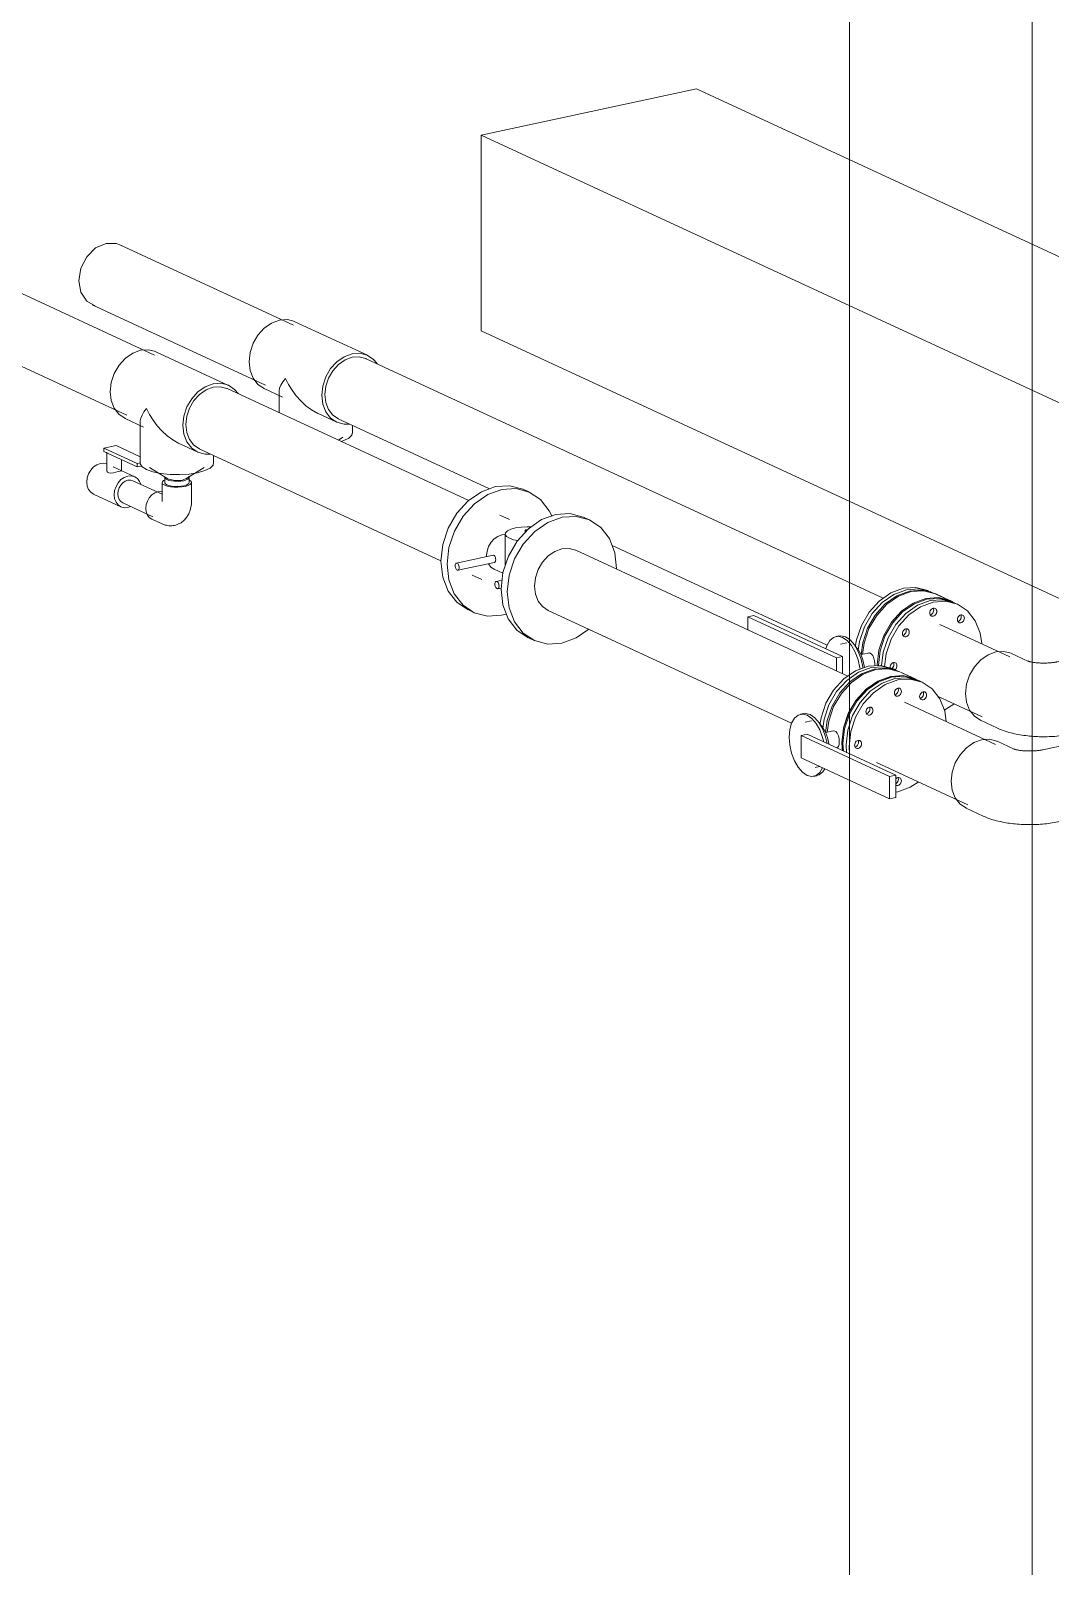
# Model space of a CAD drawing. Header units: metres. Extents: x 63 to 378, y -27 to 78.
# Drawn here: x 366.659 to 368.419, y -0.101 to 2.547 of the extents above; entities that cross this region are included whole.
import ezdxf

# ---------------------------------------------------------------- set-up
doc = ezdxf.new("R2010")
doc.units = ezdxf.units.M
doc.layers.add('G-ANNO-SYMB', color=7, linetype='Continuous', lineweight=9, true_color=0x0091c9)
doc.layers.add('M-HVAC-DUCT', color=7, linetype='Continuous', lineweight=18)
doc.layers.add('P-PIPE', color=7, linetype='Continuous', lineweight=18)

# ---------------------------------------------------------------- blocks, each defined once
blk = doc.blocks.new('Butterfly Valve - 2-12 Inch1 con brida - 4_-2697168-3D BUITRON TUBERIA')
at = {"layer": 'P-PIPE', "color": 11, "true_color": 0xff8080}
for p, q in [((24.8231, 1.4448), (24.8179, 1.4473)), ((24.8285, 1.4423), (24.8231, 1.4448)), ((24.8566, 1.4292), (24.8311, 1.441)), ((24.8565, 1.4296), (24.8312, 1.4413)), ((24.8639, 1.426), (24.8585, 1.4285)), ((24.8691, 1.4235), (24.8639, 1.426)), ((24.6638, 1.3697), (24.6585, 1.3685)), ((24.6774, 1.3575), (24.6669, 1.3552)), ((24.7412, 1.3698), (24.7328, 1.3449)), ((24.6701, 1.3343), (24.6596, 1.332)), ((24.8125, 1.2613), (24.6596, 1.332)), ((24.6596, 1.332), (24.6596, 1.2934)), ((24.6701, 1.3343), (24.823, 1.2635)), ((24.7149, 1.34), (24.702, 1.3372)), ((24.7328, 1.3447), (24.73, 1.3193)), ((24.6596, 1.2934), (24.8125, 1.2227)), ((24.6838, 1.277), (24.6915, 1.2787)), ((24.6816, 1.2614), (24.6869, 1.2626)), ((24.8125, 1.2613), (24.823, 1.2635)), ((24.8125, 1.2227), (24.8125, 1.2613)), ((24.823, 1.2635), (24.823, 1.2249)), ((24.823, 1.2249), (24.8125, 1.2227)), ((24.8229, 1.2343), (24.8265, 1.2349))]:
    blk.add_line(p, q, dxfattribs=at)
for points in [[(24.6922, 1.3509, 0), (24.6941, 1.3625, 0), (24.7025, 1.3876, 0), (24.7159, 1.4104, 0), (24.7332, 1.4295, 0), (24.7535, 1.4435, 0), (24.7752, 1.4515, 0)], [(24.6971, 1.3448, 0), (24.6994, 1.3601, 0), (24.7078, 1.3851, 0), (24.7211, 1.408, 0), (24.7385, 1.427, 0), (24.7588, 1.441, 0), (24.7805, 1.449, 0)], [(24.7805, 1.449, 0), (24.7588, 1.441, 0), (24.7385, 1.427, 0), (24.7211, 1.408, 0), (24.7078, 1.3851, 0), (24.6994, 1.3601, 0), (24.6971, 1.3448, 0)], [(24.7859, 1.4465, 0), (24.7642, 1.4385, 0), (24.7439, 1.4245, 0), (24.7265, 1.4055, 0), (24.7132, 1.3826, 0), (24.7048, 1.3576, 0), (24.7021, 1.337, 0)], [(24.7048, 1.3376, 0), (24.7074, 1.3566, 0), (24.7158, 1.3817, 0), (24.7292, 1.4045, 0), (24.7465, 1.4236, 0), (24.7668, 1.4376, 0), (24.7885, 1.4455, 0)], [(24.8139, 1.4334, 0), (24.7922, 1.4255, 0), (24.772, 1.4115, 0), (24.7546, 1.3924, 0), (24.7413, 1.3696, 0), (24.7329, 1.3445, 0), (24.73, 1.3189, 0), (24.7309, 1.3056, 0)], [(24.7328, 1.3047, 0), (24.7319, 1.3182, 0), (24.7348, 1.3437, 0), (24.7431, 1.3688, 0), (24.7565, 1.3916, 0), (24.7739, 1.4107, 0), (24.7941, 1.4247, 0), (24.8158, 1.4327, 0)], [(24.8212, 1.4302, 0), (24.7995, 1.4222, 0), (24.7792, 1.4082, 0), (24.7619, 1.3891, 0), (24.7485, 1.3663, 0), (24.7401, 1.3412, 0), (24.7373, 1.3157, 0), (24.7381, 1.3022, 0)], [(24.7381, 1.3022, 0), (24.7373, 1.3157, 0), (24.7401, 1.3412, 0), (24.7485, 1.3663, 0), (24.7619, 1.3891, 0), (24.7792, 1.4082, 0), (24.7995, 1.4222, 0), (24.8212, 1.4302, 0)], [(24.8139, 1.4338, 0), (24.7922, 1.4258, 0), (24.7719, 1.4118, 0), (24.7545, 1.3928, 0), (24.7412, 1.3699, 0)], [(24.7752, 1.4515, 0), (24.7969, 1.4529, 0), (24.8171, 1.4476, 0)], [(24.7805, 1.449, 0), (24.8022, 1.4504, 0), (24.8224, 1.4451, 0)], [(24.8224, 1.4451, 0), (24.8022, 1.4504, 0), (24.7805, 1.449, 0)], [(24.8285, 1.4423, 0), (24.8278, 1.4426, 0), (24.8076, 1.4479, 0), (24.7859, 1.4465, 0)], [(24.7885, 1.4455, 0), (24.8102, 1.4469, 0), (24.8304, 1.4417, 0)], [(24.8579, 1.429, 0), (24.8558, 1.4299, 0), (24.8356, 1.4352, 0), (24.8139, 1.4338, 0)], [(24.8566, 1.4292, 0), (24.8559, 1.4296, 0), (24.8356, 1.4348, 0), (24.8139, 1.4334, 0)], [(24.8158, 1.4327, 0), (24.8375, 1.4341, 0), (24.8578, 1.4288, 0)], [(24.8631, 1.4263, 0), (24.8429, 1.4316, 0), (24.8212, 1.4302, 0)], [(24.8212, 1.4302, 0), (24.8429, 1.4316, 0), (24.8631, 1.4263, 0)], [(24.8265, 1.4277, 0), (24.8048, 1.4198, 0), (24.7845, 1.4058, 0), (24.7671, 1.3867, 0), (24.7538, 1.3638, 0), (24.7454, 1.3388, 0), (24.7426, 1.3132, 0), (24.7434, 1.2997, 0)], [(24.8268, 1.3998, 0), (24.8253, 1.3997, 0), (24.8238, 1.4, 0), (24.8226, 1.4009, 0), (24.8216, 1.4021, 0), (24.821, 1.4036, 0), (24.8208, 1.4054, 0), (24.821, 1.4072, 0), (24.8216, 1.409, 0), (24.8226, 1.4107, 0), (24.8238, 1.412, 0), (24.8253, 1.413, 0), (24.8268, 1.4136, 0)], [(24.8216, 1.4022, 0), (24.8231, 1.4028, 0), (24.8245, 1.4038, 0), (24.8258, 1.4052, 0), (24.8268, 1.4068, 0), (24.8274, 1.4086, 0), (24.8276, 1.4104, 0), (24.8274, 1.4122, 0), (24.8268, 1.4136, 0)], [(24.9102, 1.3562, 0), (24.9075, 1.3738, 0), (24.8991, 1.3952, 0), (24.8858, 1.4123, 0), (24.8684, 1.4239, 0), (24.8482, 1.4291, 0), (24.8265, 1.4277, 0)], [(24.8268, 1.4136, 0), (24.8284, 1.4137, 0), (24.8298, 1.4133, 0), (24.8311, 1.4125, 0), (24.832, 1.4113, 0), (24.8326, 1.4097, 0), (24.8328, 1.408, 0), (24.8326, 1.4062, 0), (24.832, 1.4044, 0), (24.8311, 1.4027, 0), (24.8298, 1.4013, 0), (24.8284, 1.4003, 0), (24.8268, 1.3998, 0)], [(24.8703, 1.3935, 0), (24.8688, 1.3934, 0), (24.8673, 1.3938, 0), (24.8661, 1.3946, 0), (24.8651, 1.3958, 0), (24.8645, 1.3974, 0), (24.8643, 1.3991, 0), (24.8645, 1.401, 0), (24.8651, 1.4028, 0), (24.8661, 1.4044, 0), (24.8673, 1.4058, 0), (24.8688, 1.4068, 0), (24.8703, 1.4073, 0)], [(24.865, 1.396, 0), (24.8666, 1.3965, 0), (24.868, 1.3975, 0), (24.8693, 1.3989, 0), (24.8702, 1.4005, 0), (24.8708, 1.4023, 0), (24.871, 1.4042, 0), (24.8708, 1.4059, 0), (24.8703, 1.4073, 0)], [(24.8703, 1.4073, 0), (24.8719, 1.4074, 0), (24.8733, 1.4071, 0), (24.8746, 1.4062, 0), (24.8755, 1.405, 0), (24.8761, 1.4035, 0), (24.8763, 1.4017, 0), (24.8761, 1.3999, 0), (24.8755, 1.3981, 0), (24.8746, 1.3965, 0), (24.8733, 1.3951, 0), (24.8719, 1.3941, 0), (24.8703, 1.3935, 0)], [(24.7777, 1.3671, 0), (24.7761, 1.367, 0), (24.7747, 1.3674, 0), (24.7734, 1.3682, 0), (24.7725, 1.3694, 0), (24.7719, 1.371, 0), (24.7717, 1.3727, 0), (24.7719, 1.3745, 0), (24.7725, 1.3763, 0), (24.7734, 1.378, 0), (24.7747, 1.3794, 0), (24.7761, 1.3804, 0), (24.7777, 1.3809, 0)], [(24.7724, 1.3696, 0), (24.774, 1.3701, 0), (24.7754, 1.3711, 0), (24.7767, 1.3725, 0), (24.7776, 1.3741, 0), (24.7782, 1.3759, 0), (24.7784, 1.3778, 0), (24.7782, 1.3795, 0), (24.7777, 1.3809, 0)], [(24.7777, 1.3809, 0), (24.7793, 1.381, 0), (24.7807, 1.3806, 0), (24.7819, 1.3798, 0), (24.7829, 1.3786, 0), (24.7835, 1.3771, 0), (24.7837, 1.3753, 0), (24.7835, 1.3735, 0), (24.7829, 1.3717, 0), (24.7819, 1.37, 0), (24.7807, 1.3687, 0), (24.7793, 1.3677, 0), (24.7777, 1.3671, 0)], [(24.6987, 1.3212, 0), (24.6968, 1.3286, 0), (24.6919, 1.3416, 0), (24.6855, 1.3529, 0), (24.6781, 1.3615, 0), (24.6701, 1.367, 0), (24.6621, 1.3689, 0), (24.6546, 1.3672, 0), (24.6482, 1.3619, 0), (24.6433, 1.3534, 0), (24.6402, 1.3422, 0), (24.6392, 1.3293, 0)], [(24.6606, 1.3687, 0), (24.6673, 1.37, 0), (24.6753, 1.3681, 0), (24.6833, 1.3626, 0), (24.6908, 1.354, 0), (24.6972, 1.3428, 0), (24.7021, 1.3297, 0), (24.7048, 1.3183, 0)], [(24.6918, 1.3521, 0), (24.6971, 1.346, 0), (24.7018, 1.3378, 0), (24.7053, 1.3283, 0), (24.7076, 1.3181, 0), (24.7078, 1.317, 0)], [(24.6392, 1.3293, 0), (24.6402, 1.3153, 0), (24.6433, 1.3014, 0), (24.6482, 1.2883, 0), (24.6546, 1.2771, 0), (24.6621, 1.2685, 0), (24.6701, 1.263, 0), (24.6781, 1.2611, 0), (24.6855, 1.2628, 0), (24.6919, 1.2681, 0), (24.6967, 1.2762, 0)], [(24.7257, 1.3212, 0), (24.7253, 1.3264, 0), (24.7241, 1.3314, 0), (24.7222, 1.3357, 0), (24.7196, 1.3387, 0), (24.7167, 1.3401, 0), (24.7137, 1.3396, 0)], [(24.7212, 1.3107, 0), (24.7222, 1.311, 0), (24.7241, 1.3131, 0), (24.7253, 1.3166, 0), (24.7257, 1.3209, 0)], [(24.758, 1.3096, 0), (24.7564, 1.3095, 0), (24.755, 1.3099, 0), (24.7537, 1.3107, 0), (24.7528, 1.312, 0), (24.7522, 1.3135, 0), (24.752, 1.3153, 0), (24.7522, 1.3171, 0), (24.7528, 1.3189, 0), (24.7537, 1.3205, 0), (24.755, 1.3219, 0), (24.7564, 1.3229, 0), (24.758, 1.3235, 0)], [(24.7527, 1.3121, 0), (24.7543, 1.3127, 0), (24.7557, 1.3137, 0), (24.757, 1.315, 0), (24.7579, 1.3167, 0), (24.7585, 1.3185, 0), (24.7587, 1.3203, 0), (24.7585, 1.322, 0), (24.758, 1.3235, 0)], [(24.758, 1.3235, 0), (24.7595, 1.3236, 0), (24.761, 1.3232, 0), (24.7622, 1.3224, 0), (24.7632, 1.3211, 0), (24.7638, 1.3196, 0), (24.764, 1.3178, 0), (24.7638, 1.316, 0), (24.7632, 1.3142, 0), (24.7622, 1.3126, 0), (24.761, 1.3112, 0), (24.7595, 1.3102, 0), (24.758, 1.3096, 0)], [(24.7005, 1.2743, 0), (24.6972, 1.2692, 0), (24.6908, 1.2639, 0), (24.6833, 1.2622, 0)], [(24.8231, 1.2487, 0), (24.8245, 1.2497, 0), (24.8258, 1.2511, 0), (24.8268, 1.2527, 0), (24.8274, 1.2545, 0), (24.8276, 1.2563, 0), (24.8274, 1.2581, 0), (24.8268, 1.2595, 0)], [(24.8238, 1.2579, 0), (24.8253, 1.2589, 0), (24.8268, 1.2595, 0)], [(24.8268, 1.2457, 0), (24.8253, 1.2456, 0), (24.8238, 1.2459, 0), (24.8238, 1.246, 0)], [(24.8265, 1.2349, 0), (24.8482, 1.2429, 0), (24.862, 1.2516, 0)], [(24.8268, 1.2595, 0), (24.8284, 1.2596, 0), (24.8298, 1.2592, 0), (24.8311, 1.2584, 0), (24.832, 1.2572, 0), (24.8326, 1.2556, 0), (24.8328, 1.2539, 0), (24.8326, 1.252, 0), (24.832, 1.2502, 0), (24.8311, 1.2486, 0), (24.8298, 1.2472, 0), (24.8284, 1.2462, 0), (24.8268, 1.2457, 0)]]:
    blk.add_polyline3d(points, dxfattribs=at)
blk = doc.blocks.new('V_D_R - 1 1_4_-1718209-3D BUITRON TUBERIA')
at = {"layer": 'P-PIPE', "color": 1, "true_color": 0xff0000}
for p, q in [((23.4775, 1.832), (23.4565, 1.8275)), ((23.4565, 1.8275), (23.5138, 1.801)), ((23.4565, 1.8215), (23.4565, 1.8275)), ((23.5193, 1.8127), (23.4775, 1.832)), ((23.5138, 1.795), (23.4565, 1.8215)), ((23.4615, 1.8204), (23.4615, 1.7884)), ((23.4869, 1.7884), (23.4869, 1.8074)), ((23.5138, 1.801), (23.5192, 1.8022)), ((23.5138, 1.795), (23.5138, 1.801)), ((23.5099, 1.7782), (23.4724, 1.7955)), ((23.5216, 1.7966), (23.5138, 1.795)), ((23.4385, 1.7482), (23.4859, 1.7263))]:
    blk.add_line(p, q, dxfattribs=at)
for points in [[(23.4269, 1.7691, 0), (23.4277, 1.7763, 0), (23.43, 1.7833, 0), (23.4338, 1.7897, 0), (23.4387, 1.7951, 0), (23.4444, 1.799, 0), (23.4505, 1.8013, 0), (23.4566, 1.8017, 0), (23.4616, 1.8005, 0)], [(23.4813, 1.787, 0), (23.4773, 1.7861, 0), (23.4729, 1.7852, 0), (23.4687, 1.7846, 0), (23.4651, 1.7848, 0), (23.4626, 1.7859, 0), (23.4615, 1.7879, 0)], [(23.5205, 1.7651, 0), (23.5183, 1.7702, 0), (23.5146, 1.775, 0), (23.5097, 1.7782, 0), (23.504, 1.7797, 0), (23.4979, 1.7793, 0), (23.4918, 1.7771, 0), (23.4861, 1.7732, 0), (23.4812, 1.7678, 0), (23.4775, 1.7614, 0), (23.4751, 1.7543, 0), (23.4743, 1.7471, 0)], [(23.4869, 1.7885, 0), (23.4864, 1.7881, 0), (23.4845, 1.7877, 0), (23.4813, 1.787, 0)], [(23.4387, 1.7482, 0), (23.4338, 1.7514, 0), (23.43, 1.7562, 0), (23.4277, 1.7622, 0), (23.4269, 1.7691, 0)], [(23.4743, 1.7471, 0), (23.4751, 1.7403, 0), (23.4775, 1.7343, 0), (23.4812, 1.7295, 0), (23.4861, 1.7262, 0), (23.4918, 1.7247, 0), (23.4979, 1.7251, 0), (23.5027, 1.7267, 0)]]:
    blk.add_polyline3d(points, dxfattribs=at)
blk = doc.blocks.new('Butterfly Valve - 2-12 Inch1 con brida - 4_-V551-3D BUITRON TUBERIA')
at = {"layer": 'P-PIPE', "color": 1, "true_color": 0xff0000}
for p, q in [((24.8844, 1.5792), (24.8791, 1.5817)), ((24.8898, 1.5767), (24.8844, 1.5792)), ((24.9178, 1.5643), (24.8923, 1.5761)), ((24.9178, 1.564), (24.8924, 1.5757)), ((24.9251, 1.5604), (24.9197, 1.5629)), ((24.5784, 1.5391), (24.5679, 1.5368)), ((24.7208, 1.4661), (24.5679, 1.5368)), ((24.5679, 1.5368), (24.5679, 1.5142)), ((24.5784, 1.5391), (24.7313, 1.4684)), ((24.9304, 1.5579), (24.9251, 1.5604)), ((24.7249, 1.5038), (24.7196, 1.5026)), ((24.7385, 1.4916), (24.728, 1.4893)), ((24.8023, 1.5042), (24.7941, 1.4794)), ((24.7313, 1.4684), (24.7208, 1.4661)), ((24.7208, 1.4434), (24.7208, 1.4661)), ((24.7313, 1.4684), (24.7313, 1.4386)), ((24.7761, 1.4742), (24.7632, 1.4714)), ((24.7869, 1.453), (24.787, 1.4555))]:
    blk.add_line(p, q, dxfattribs=at)
for points in [[(24.7533, 1.485, 0), (24.7553, 1.4967, 0), (24.7637, 1.5218, 0), (24.777, 1.5447, 0), (24.7943, 1.5638, 0), (24.8145, 1.5778, 0), (24.8363, 1.5858, 0)], [(24.7582, 1.4789, 0), (24.7606, 1.4943, 0), (24.769, 1.5193, 0), (24.7823, 1.5422, 0), (24.7996, 1.5613, 0), (24.8198, 1.5753, 0), (24.8415, 1.5834, 0)], [(24.8415, 1.5834, 0), (24.8198, 1.5753, 0), (24.7996, 1.5613, 0), (24.7823, 1.5422, 0), (24.769, 1.5193, 0), (24.7606, 1.4943, 0), (24.7582, 1.4789, 0)], [(24.8469, 1.5809, 0), (24.8252, 1.5729, 0), (24.805, 1.5588, 0), (24.7876, 1.5397, 0), (24.7743, 1.5169, 0), (24.766, 1.4918, 0), (24.7633, 1.4712, 0)], [(24.7659, 1.4718, 0), (24.7686, 1.4912, 0), (24.7769, 1.5162, 0), (24.7902, 1.5391, 0), (24.8076, 1.5582, 0), (24.8278, 1.5722, 0), (24.8495, 1.5802, 0)], [(24.7931, 1.4526, 0), (24.7959, 1.4779, 0), (24.8043, 1.503, 0), (24.8176, 1.5259, 0), (24.8349, 1.545, 0), (24.8552, 1.559, 0), (24.8769, 1.567, 0)], [(24.8823, 1.5645, 0), (24.8605, 1.5565, 0), (24.8403, 1.5425, 0), (24.823, 1.5234, 0), (24.8097, 1.5005, 0), (24.8013, 1.4754, 0), (24.7985, 1.4523, 0)], [(24.7985, 1.4523, 0), (24.8013, 1.4754, 0), (24.8097, 1.5005, 0), (24.823, 1.5234, 0), (24.8403, 1.5425, 0), (24.8605, 1.5565, 0), (24.8823, 1.5645, 0)], [(24.875, 1.5684, 0), (24.8533, 1.5604, 0), (24.8331, 1.5464, 0), (24.8157, 1.5273, 0), (24.8024, 1.5044, 0)], [(24.8363, 1.5858, 0), (24.858, 1.5873, 0), (24.8782, 1.582, 0)], [(24.8415, 1.5834, 0), (24.8633, 1.5848, 0), (24.8835, 1.5796, 0)], [(24.8835, 1.5796, 0), (24.8633, 1.5848, 0), (24.8415, 1.5834, 0)], [(24.8713, 1.582, 0), (24.8687, 1.5823, 0), (24.8469, 1.5809, 0)], [(24.8495, 1.5802, 0), (24.8712, 1.5817, 0), (24.8915, 1.5765, 0)], [(24.9208, 1.5628, 0), (24.917, 1.5647, 0), (24.8967, 1.5699, 0), (24.875, 1.5684, 0)], [(24.8769, 1.567, 0), (24.8986, 1.5685, 0), (24.9188, 1.5632, 0)], [(24.9242, 1.5608, 0), (24.904, 1.566, 0), (24.8823, 1.5645, 0)], [(24.8823, 1.5645, 0), (24.904, 1.566, 0), (24.9242, 1.5608, 0)], [(24.9714, 1.4906, 0), (24.9687, 1.5083, 0), (24.9603, 1.5297, 0), (24.9469, 1.5468, 0), (24.9295, 1.5583, 0), (24.9093, 1.5635, 0), (24.8875, 1.5621, 0)], [(24.8875, 1.5621, 0), (24.8658, 1.5541, 0), (24.8456, 1.54, 0), (24.8283, 1.5209, 0), (24.815, 1.4981, 0), (24.8066, 1.473, 0), (24.8038, 1.4509, 0)], [(24.8879, 1.5377, 0), (24.8864, 1.5376, 0), (24.8849, 1.5379, 0), (24.8837, 1.5388, 0), (24.8827, 1.54, 0), (24.8821, 1.5415, 0), (24.8819, 1.5433, 0), (24.8821, 1.5451, 0), (24.8827, 1.5469, 0), (24.8837, 1.5485, 0), (24.8849, 1.5499, 0), (24.8864, 1.5509, 0), (24.8879, 1.5515, 0)], [(24.8827, 1.5401, 0), (24.8842, 1.5407, 0), (24.8857, 1.5417, 0), (24.8869, 1.5431, 0), (24.8878, 1.5447, 0), (24.8884, 1.5465, 0), (24.8887, 1.5483, 0), (24.8884, 1.5501, 0), (24.8879, 1.5515, 0)], [(24.8827, 1.5401, 0), (24.8842, 1.5407, 0), (24.8857, 1.5417, 0), (24.8869, 1.5431, 0), (24.8878, 1.5447, 0), (24.8884, 1.5465, 0), (24.8887, 1.5483, 0), (24.8884, 1.5501, 0), (24.8879, 1.5515, 0)], [(24.8879, 1.5515, 0), (24.8895, 1.5516, 0), (24.8909, 1.5512, 0), (24.8922, 1.5504, 0), (24.8931, 1.5492, 0), (24.8937, 1.5476, 0), (24.8939, 1.5459, 0), (24.8937, 1.5441, 0), (24.8931, 1.5423, 0), (24.8922, 1.5406, 0), (24.8909, 1.5393, 0), (24.8895, 1.5382, 0), (24.8879, 1.5377, 0)], [(24.9355, 1.5262, 0), (24.934, 1.5261, 0), (24.9325, 1.5264, 0), (24.9313, 1.5273, 0), (24.9303, 1.5285, 0), (24.9297, 1.53, 0), (24.9295, 1.5318, 0), (24.9297, 1.5336, 0), (24.9303, 1.5354, 0), (24.9312, 1.537, 0), (24.9325, 1.5384, 0), (24.9339, 1.5394, 0), (24.9355, 1.54, 0)], [(24.9302, 1.5286, 0), (24.9318, 1.5292, 0), (24.9332, 1.5302, 0), (24.9345, 1.5316, 0), (24.9354, 1.5332, 0), (24.936, 1.535, 0), (24.9362, 1.5368, 0), (24.936, 1.5386, 0), (24.9355, 1.54, 0)], [(24.9302, 1.5286, 0), (24.9318, 1.5292, 0), (24.9332, 1.5302, 0), (24.9345, 1.5316, 0), (24.9354, 1.5332, 0), (24.936, 1.535, 0), (24.9362, 1.5368, 0), (24.936, 1.5386, 0), (24.9355, 1.54, 0)], [(24.9355, 1.54, 0), (24.9371, 1.5401, 0), (24.9385, 1.5397, 0), (24.9398, 1.5389, 0), (24.9407, 1.5377, 0), (24.9413, 1.5361, 0), (24.9415, 1.5344, 0), (24.9413, 1.5326, 0), (24.9407, 1.5308, 0), (24.9398, 1.5291, 0), (24.9385, 1.5278, 0), (24.9371, 1.5267, 0), (24.9355, 1.5262, 0)], [(24.8405, 1.5022, 0), (24.8389, 1.5021, 0), (24.8375, 1.5025, 0), (24.8362, 1.5033, 0), (24.8353, 1.5045, 0), (24.8347, 1.506, 0), (24.8345, 1.5078, 0), (24.8347, 1.5096, 0), (24.8353, 1.5114, 0), (24.8362, 1.5131, 0), (24.8375, 1.5144, 0), (24.8389, 1.5154, 0), (24.8405, 1.516, 0)], [(24.8352, 1.5046, 0), (24.8368, 1.5052, 0), (24.8382, 1.5062, 0), (24.8395, 1.5076, 0), (24.8404, 1.5092, 0), (24.841, 1.511, 0), (24.8412, 1.5129, 0), (24.841, 1.5146, 0), (24.8405, 1.516, 0)], [(24.8352, 1.5046, 0), (24.8368, 1.5052, 0), (24.8382, 1.5062, 0), (24.8395, 1.5076, 0), (24.8404, 1.5092, 0), (24.841, 1.511, 0), (24.8412, 1.5129, 0), (24.841, 1.5146, 0), (24.8405, 1.516, 0)], [(24.8405, 1.516, 0), (24.842, 1.5161, 0), (24.8435, 1.5157, 0), (24.8447, 1.5149, 0), (24.8457, 1.5137, 0), (24.8463, 1.5122, 0), (24.8465, 1.5104, 0), (24.8463, 1.5086, 0), (24.8457, 1.5068, 0), (24.8448, 1.5051, 0), (24.8435, 1.5038, 0), (24.8421, 1.5028, 0), (24.8405, 1.5022, 0)], [(24.7614, 1.4464, 0), (24.7611, 1.4487, 0), (24.758, 1.4627, 0), (24.7531, 1.4757, 0), (24.7467, 1.4869, 0), (24.7392, 1.4956, 0), (24.7312, 1.5011, 0), (24.7232, 1.503, 0), (24.7158, 1.5012, 0), (24.7094, 1.4959, 0), (24.7045, 1.4875, 0), (24.7026, 1.4818, 0)], [(24.7217, 1.5027, 0), (24.7285, 1.5041, 0), (24.7365, 1.5022, 0), (24.7445, 1.4967, 0), (24.7519, 1.4881, 0), (24.7583, 1.4769, 0), (24.7633, 1.4638, 0), (24.7664, 1.4499, 0), (24.7666, 1.4483, 0)], [(24.7529, 1.4863, 0), (24.7583, 1.4802, 0), (24.7629, 1.472, 0), (24.7665, 1.4624, 0), (24.7688, 1.4523, 0), (24.7692, 1.4492, 0)], [(24.787, 1.4558, 0), (24.7866, 1.4606, 0), (24.7853, 1.4656, 0), (24.7834, 1.4699, 0), (24.7808, 1.4729, 0), (24.7779, 1.4743, 0), (24.7749, 1.4738, 0)], [(24.794, 1.4791, 0), (24.7912, 1.4538, 0), (24.7913, 1.4525, 0)], [(24.8132, 1.4495, 0), (24.8134, 1.4513, 0), (24.814, 1.4531, 0), (24.8149, 1.4547, 0), (24.8162, 1.4561, 0), (24.8176, 1.4571, 0), (24.8192, 1.4577, 0)], [(24.8169, 1.4479, 0), (24.8182, 1.4493, 0), (24.8191, 1.4509, 0), (24.8197, 1.4527, 0), (24.8199, 1.4545, 0), (24.8197, 1.4563, 0), (24.8192, 1.4577, 0)], [(24.8169, 1.4479, 0), (24.8182, 1.4493, 0), (24.8191, 1.4509, 0), (24.8197, 1.4527, 0), (24.8199, 1.4545, 0), (24.8197, 1.4563, 0), (24.8192, 1.4577, 0)], [(24.8192, 1.4577, 0), (24.8208, 1.4578, 0), (24.8222, 1.4574, 0), (24.8235, 1.4566, 0), (24.8244, 1.4554, 0), (24.825, 1.4538, 0), (24.8252, 1.4521, 0), (24.825, 1.4503, 0), (24.8244, 1.4485, 0), (24.8235, 1.4468, 0), (24.8222, 1.4455, 0)], [(24.9066, 1.3759, 0), (24.9096, 1.3774, 0), (24.9232, 1.3861, 0)]]:
    blk.add_polyline3d(points, dxfattribs=at)
blk = doc.blocks.new('Elbow - PVC - AC PVC _80_-2607144-3D BUITRON TUBERIA')
at = {"layer": 'P-PIPE', "color": 1, "true_color": 0xff0000}
for p, q in [((25.0522, 1.4598), (25.0226, 1.4735)), ((25.1447, 1.4683), (25.1014, 1.4589)), ((24.9693, 1.3582), (24.9988, 1.3446)), ((25.1282, 1.3348), (25.1715, 1.3441))]:
    blk.add_line(p, q, dxfattribs=at)
for points in [[(24.9435, 1.4045, 0), (24.9453, 1.4205, 0), (24.9505, 1.4362, 0), (24.9589, 1.4505, 0), (24.9697, 1.4624, 0), (24.9824, 1.4711, 0), (24.9959, 1.4761, 0), (25.0095, 1.477, 0), (25.0222, 1.4737, 0)], [(25.0517, 1.46, 0), (25.0518, 1.46, 0), (25.0521, 1.4599, 0), (25.0525, 1.4598, 0), (25.053, 1.4596, 0), (25.0538, 1.4594, 0), (25.0546, 1.4592, 0), (25.0555, 1.459, 0), (25.0566, 1.4588, 0), (25.0578, 1.4585, 0), (25.059, 1.4583, 0), (25.0603, 1.4581, 0), (25.0617, 1.4579, 0), (25.0632, 1.4577, 0), (25.0647, 1.4575, 0), (25.0663, 1.4574, 0), (25.068, 1.4572, 0), (25.0696, 1.4571, 0), (25.0713, 1.457, 0), (25.073, 1.4569, 0), (25.0748, 1.4569, 0), (25.0766, 1.4568, 0), (25.0783, 1.4568, 0), (25.0801, 1.4568, 0), (25.0819, 1.4569, 0), (25.0836, 1.4569, 0), (25.0853, 1.457, 0), (25.087, 1.4571, 0), (25.0887, 1.4572, 0), (25.0904, 1.4573, 0), (25.092, 1.4575, 0), (25.0935, 1.4577, 0), (25.095, 1.4578, 0), (25.0964, 1.458, 0), (25.0978, 1.4583, 0), (25.099, 1.4585, 0), (25.1002, 1.4587, 0), (25.1013, 1.4589, 0), (25.1014, 1.4589, 0)], [(25.1413, 1.4672, 0), (25.1488, 1.4687, 0), (25.1581, 1.4665, 0), (25.1674, 1.4601, 0), (25.176, 1.4501, 0), (25.1834, 1.4371, 0), (25.1891, 1.422, 0), (25.1927, 1.4058, 0), (25.1939, 1.3896, 0)], [(24.9697, 1.358, 0), (24.9589, 1.3653, 0), (24.9505, 1.3759, 0), (24.9453, 1.3893, 0), (24.9435, 1.4045, 0)], [(25.1939, 1.3896, 0), (25.1927, 1.3746, 0), (25.1891, 1.3617, 0), (25.1834, 1.3519, 0), (25.176, 1.3457, 0), (25.1674, 1.3437, 0)], [(24.9988, 1.3446, 0), (25.0021, 1.3431, 0), (25.0054, 1.3418, 0), (25.0087, 1.3405, 0), (25.0119, 1.3394, 0), (25.0151, 1.3384, 0), (25.0183, 1.3374, 0), (25.0215, 1.3366, 0), (25.0247, 1.3358, 0), (25.0279, 1.335, 0), (25.0311, 1.3343, 0), (25.0344, 1.3337, 0), (25.0376, 1.3331, 0), (25.0409, 1.3326, 0), (25.0442, 1.3321, 0), (25.0475, 1.3317, 0), (25.0508, 1.3313, 0), (25.0541, 1.331, 0), (25.0574, 1.3307, 0), (25.0608, 1.3304, 0), (25.0641, 1.3302, 0), (25.0675, 1.3301, 0), (25.0708, 1.3299, 0), (25.0742, 1.3299, 0), (25.0776, 1.3298, 0), (25.081, 1.3298, 0), (25.0843, 1.3299, 0), (25.0877, 1.33, 0), (25.0911, 1.3301, 0), (25.0944, 1.3303, 0), (25.0978, 1.3305, 0), (25.1011, 1.3308, 0), (25.1044, 1.3311, 0), (25.1078, 1.3315, 0), (25.1111, 1.3319, 0), (25.1143, 1.3323, 0), (25.1176, 1.3328, 0), (25.1209, 1.3334, 0), (25.1241, 1.334, 0), (25.1274, 1.3346, 0), (25.1282, 1.3348, 0)]]:
    blk.add_polyline3d(points, dxfattribs=at)
blk = doc.blocks.new('Elbow - PVC - AC PVC _80_-2696740-3D BUITRON TUBERIA')
at = {"layer": 'P-PIPE', "color": 11, "true_color": 0xff8080}
for p, q in [((25.0275, 1.3082), (24.998, 1.3219)), ((25.12, 1.3167), (25.0768, 1.3074)), ((24.9445, 1.2067), (24.9741, 1.193)), ((25.1035, 1.1832), (25.1468, 1.1925))]:
    blk.add_line(p, q, dxfattribs=at)
for points in [[(24.9188, 1.253, 0), (24.9206, 1.269, 0), (24.9258, 1.2847, 0), (24.9342, 1.2989, 0), (24.945, 1.3108, 0), (24.9577, 1.3196, 0), (24.9713, 1.3246, 0), (24.9848, 1.3254, 0), (24.9975, 1.3222, 0)], [(25.027, 1.3084, 0), (25.0271, 1.3084, 0), (25.0274, 1.3083, 0), (25.0278, 1.3082, 0), (25.0284, 1.308, 0), (25.0291, 1.3078, 0), (25.0299, 1.3076, 0), (25.0309, 1.3074, 0), (25.0319, 1.3072, 0), (25.0331, 1.307, 0), (25.0343, 1.3067, 0), (25.0357, 1.3065, 0), (25.0371, 1.3063, 0), (25.0385, 1.3061, 0), (25.0401, 1.306, 0), (25.0417, 1.3058, 0), (25.0433, 1.3057, 0), (25.045, 1.3055, 0), (25.0467, 1.3054, 0), (25.0484, 1.3054, 0), (25.0501, 1.3053, 0), (25.0519, 1.3053, 0), (25.0537, 1.3053, 0), (25.0554, 1.3053, 0), (25.0572, 1.3053, 0), (25.0589, 1.3053, 0), (25.0607, 1.3054, 0), (25.0624, 1.3055, 0), (25.0641, 1.3056, 0), (25.0657, 1.3058, 0), (25.0673, 1.3059, 0), (25.0688, 1.3061, 0), (25.0703, 1.3063, 0), (25.0717, 1.3065, 0), (25.0731, 1.3067, 0), (25.0744, 1.3069, 0), (25.0755, 1.3071, 0), (25.0766, 1.3073, 0), (25.0768, 1.3074, 0)], [(25.1166, 1.3156, 0), (25.1242, 1.3171, 0), (25.1334, 1.3149, 0), (25.1427, 1.3085, 0), (25.1513, 1.2985, 0), (25.1588, 1.2855, 0), (25.1644, 1.2704, 0), (25.168, 1.2542, 0), (25.1692, 1.238, 0)], [(24.945, 1.2065, 0), (24.9342, 1.2137, 0), (24.9258, 1.2244, 0), (24.9206, 1.2378, 0), (24.9188, 1.253, 0)], [(25.1692, 1.238, 0), (25.168, 1.223, 0), (25.1644, 1.2101, 0), (25.1587, 1.2003, 0), (25.1513, 1.1942, 0), (25.1427, 1.1921, 0)], [(24.9741, 1.193, 0), (24.9774, 1.1915, 0), (24.9807, 1.1902, 0), (24.9839, 1.189, 0), (24.9871, 1.1879, 0), (24.9904, 1.1868, 0), (24.9936, 1.1859, 0), (24.9968, 1.185, 0), (25, 1.1842, 0), (25.0032, 1.1835, 0), (25.0064, 1.1828, 0), (25.0097, 1.1821, 0), (25.0129, 1.1816, 0), (25.0162, 1.181, 0), (25.0195, 1.1806, 0), (25.0228, 1.1801, 0), (25.0261, 1.1797, 0), (25.0294, 1.1794, 0), (25.0327, 1.1791, 0), (25.0361, 1.1789, 0), (25.0394, 1.1786, 0), (25.0428, 1.1785, 0), (25.0461, 1.1784, 0), (25.0495, 1.1783, 0), (25.0529, 1.1783, 0), (25.0563, 1.1783, 0), (25.0596, 1.1783, 0), (25.063, 1.1784, 0), (25.0664, 1.1785, 0), (25.0697, 1.1787, 0), (25.0731, 1.1789, 0), (25.0764, 1.1792, 0), (25.0797, 1.1795, 0), (25.0831, 1.1799, 0), (25.0864, 1.1803, 0), (25.0897, 1.1807, 0), (25.0929, 1.1812, 0), (25.0962, 1.1818, 0), (25.0994, 1.1824, 0), (25.1027, 1.183, 0), (25.1035, 1.1832, 0)]]:
    blk.add_polyline3d(points, dxfattribs=at)
blk = doc.blocks.new('Tee - PVC - AC PVC _80_-2696866-3D BUITRON TUBERIA')
at = {"layer": 'P-PIPE', "color": 11, "true_color": 0xff8080}
for p, q in [((23.6718, 1.9358), (23.5465, 1.9938)), ((23.4932, 1.8786), (23.525, 1.8639)), ((23.519, 1.8732), (23.519, 1.8018)), ((23.5866, 1.8353), (23.6185, 1.8206)), ((23.646, 1.8018), (23.646, 1.8149))]:
    blk.add_line(p, q, dxfattribs=at)
for points in [[(23.4936, 1.8784, 0), (23.4827, 1.8856, 0), (23.4744, 1.8963, 0), (23.4692, 1.9097, 0), (23.4674, 1.9249, 0), (23.4692, 1.9409, 0), (23.4744, 1.9565, 0), (23.4827, 1.9708, 0), (23.4936, 1.9827, 0), (23.5063, 1.9915, 0), (23.5198, 1.9965, 0)], [(23.5198, 1.9965, 0), (23.5334, 1.9973, 0), (23.546, 1.994, 0)], [(23.6451, 1.9385, 0), (23.6316, 1.9335, 0), (23.6189, 1.9247, 0), (23.6081, 1.9128, 0), (23.5997, 1.8985, 0), (23.5945, 1.8829, 0), (23.5927, 1.8669, 0), (23.5945, 1.8517, 0), (23.5997, 1.8383, 0), (23.6081, 1.8276, 0), (23.6189, 1.8204, 0), (23.6316, 1.8171, 0), (23.6399, 1.8171, 0)], [(23.6885, 1.9215, 0), (23.6822, 1.9288, 0), (23.6714, 1.936, 0), (23.6587, 1.9393, 0), (23.6451, 1.9385, 0)], [(23.519, 1.8732, 0), (23.5191, 1.8746, 0), (23.5201, 1.8794, 0), (23.5224, 1.8846, 0), (23.5257, 1.8901, 0), (23.53, 1.8959, 0)], [(23.53, 1.8959, 0), (23.5353, 1.8857, 0), (23.5416, 1.8757, 0), (23.5487, 1.8662, 0), (23.5567, 1.8572, 0), (23.5656, 1.849, 0), (23.5753, 1.8417, 0), (23.5857, 1.8358, 0)], [(23.6183, 1.7852, 0), (23.6035, 1.7828, 0), (23.5873, 1.7818, 0), (23.5707, 1.7821, 0), (23.555, 1.7837, 0), (23.5411, 1.7866, 0), (23.53, 1.7905, 0), (23.5226, 1.7951, 0), (23.5192, 1.8003, 0), (23.519, 1.8018, 0)], [(23.6458, 1.8033, 0), (23.6449, 1.7981, 0), (23.6397, 1.7931, 0), (23.6306, 1.7887, 0), (23.6183, 1.7852, 0)]]:
    blk.add_polyline3d(points, dxfattribs=at)
blk = doc.blocks.new('M_Transition - Generic - Standard-2696888-3D BUITRON TUBERIA')
at = {"layer": 'P-PIPE', "color": 11, "true_color": 0xff8080}
for p, q in [((23.5668, 1.7745), (23.5355, 1.7944)), ((23.5997, 1.7759), (23.5923, 1.7724)), ((23.6294, 1.7944), (23.5981, 1.7745))]:
    blk.add_line(p, q, dxfattribs=at)
blk.add_polyline3d([(23.5923, 1.7724, 0), (23.5793, 1.7715, 0), (23.5681, 1.7738, 0), (23.5668, 1.7745, 0)], dxfattribs=at)
blk = doc.blocks.new('Elbow - PVC - AC PVC _80_-2000144-3D BUITRON TUBERIA')
at = {"layer": 'P-PIPE', "color": 1, "true_color": 0xff0000}
for p, q in [((23.5571, 1.7681), (23.5571, 1.7379)), ((23.6079, 1.7379), (23.6079, 1.7681)), ((23.5391, 1.7052), (23.5571, 1.6969))]:
    blk.add_line(p, q, dxfattribs=at)
for points in [[(23.5393, 1.7051, 0), (23.535, 1.708, 0), (23.5316, 1.7122, 0), (23.5296, 1.7176, 0), (23.5288, 1.7237, 0), (23.5296, 1.7301, 0), (23.5316, 1.7363, 0), (23.535, 1.742, 0), (23.5393, 1.7468, 0), (23.5444, 1.7503, 0), (23.5498, 1.7523, 0)], [(23.5498, 1.7523, 0), (23.5552, 1.7527, 0), (23.5572, 1.7523, 0)], [(23.5613, 1.7725, 0), (23.5596, 1.7715, 0), (23.5575, 1.7695, 0), (23.5572, 1.7675, 0), (23.5585, 1.7654, 0), (23.5615, 1.7635, 0), (23.5659, 1.762, 0), (23.5715, 1.7608, 0), (23.5778, 1.7602, 0), (23.5844, 1.7601, 0), (23.5909, 1.7605, 0), (23.5968, 1.7614, 0)], [(23.5968, 1.7614, 0), (23.6018, 1.7628, 0), (23.6054, 1.7646, 0), (23.6074, 1.7666, 0), (23.6078, 1.7687, 0), (23.6065, 1.7707, 0), (23.6035, 1.7726, 0)], [(23.5569, 1.7357, 0), (23.5569, 1.7358, 0), (23.5569, 1.7358, 0), (23.5569, 1.736, 0), (23.557, 1.7361, 0), (23.557, 1.7364, 0), (23.557, 1.7366, 0), (23.5571, 1.7369, 0), (23.5571, 1.7372, 0), (23.5571, 1.7376, 0), (23.5571, 1.7379, 0)], [(23.5786, 1.6943, 0), (23.581, 1.6949, 0), (23.5833, 1.6957, 0), (23.5855, 1.6967, 0), (23.5877, 1.6977, 0), (23.5897, 1.6989, 0), (23.5915, 1.7003, 0), (23.5933, 1.7016, 0), (23.5949, 1.7031, 0), (23.5964, 1.7046, 0), (23.5977, 1.7062, 0), (23.599, 1.7078, 0), (23.6001, 1.7094, 0), (23.6011, 1.711, 0), (23.602, 1.7126, 0), (23.6029, 1.7142, 0), (23.6036, 1.7159, 0), (23.6043, 1.7175, 0), (23.6049, 1.7191, 0), (23.6054, 1.7207, 0), (23.6059, 1.7224, 0), (23.6063, 1.724, 0), (23.6067, 1.7256, 0), (23.607, 1.7272, 0), (23.6072, 1.7288, 0), (23.6075, 1.7304, 0), (23.6076, 1.732, 0), (23.6077, 1.7336, 0), (23.6078, 1.7352, 0), (23.6079, 1.7368, 0), (23.6079, 1.7379, 0)], [(23.5786, 1.6943, 0), (23.5762, 1.6939, 0), (23.5737, 1.6937, 0), (23.5713, 1.6936, 0), (23.5689, 1.6937, 0), (23.5666, 1.694, 0), (23.5644, 1.6944, 0), (23.5622, 1.6949, 0), (23.5601, 1.6956, 0), (23.5582, 1.6964, 0), (23.5571, 1.6969, 0)]]:
    blk.add_polyline3d(points, dxfattribs=at)
blk = doc.blocks.new('Tee - PVC - AC PVC _80_-2696967-3D BUITRON TUBERIA')
at = {"layer": 'P-PIPE', "color": 1, "true_color": 0xff0000}
for p, q in [((23.9116, 1.9876), (23.7863, 2.0456)), ((23.7329, 1.9303), (23.7648, 1.9156)), ((23.7588, 1.925), (23.7588, 1.8886)), ((23.8264, 1.8871), (23.8583, 1.8723)), ((23.8858, 1.8535), (23.8858, 1.8666))]:
    blk.add_line(p, q, dxfattribs=at)
for points in [[(23.7334, 1.9301, 0), (23.7225, 1.9374, 0), (23.7142, 1.948, 0), (23.7089, 1.9614, 0), (23.7072, 1.9766, 0), (23.7089, 1.9926, 0), (23.7142, 2.0083, 0), (23.7225, 2.0226, 0), (23.7334, 2.0345, 0), (23.746, 2.0432, 0), (23.7596, 2.0482, 0)], [(23.7596, 2.0482, 0), (23.7732, 2.0491, 0), (23.7858, 2.0458, 0)], [(23.8849, 1.9902, 0), (23.8713, 1.9852, 0), (23.8587, 1.9765, 0), (23.8478, 1.9646, 0), (23.8395, 1.9503, 0), (23.8343, 1.9346, 0), (23.8325, 1.9187, 0), (23.8343, 1.9034, 0), (23.8395, 1.89, 0), (23.8478, 1.8794, 0), (23.8587, 1.8721, 0), (23.8713, 1.8688, 0), (23.8797, 1.8689, 0)], [(23.9282, 1.9733, 0), (23.922, 1.9806, 0), (23.9111, 1.9878, 0), (23.8985, 1.9911, 0), (23.8849, 1.9902, 0)], [(23.7588, 1.925, 0), (23.7588, 1.9264, 0), (23.7599, 1.9312, 0), (23.7621, 1.9364, 0), (23.7655, 1.9419, 0), (23.7698, 1.9476, 0)], [(23.7698, 1.9476, 0), (23.7751, 1.9374, 0), (23.7813, 1.9275, 0), (23.7885, 1.9179, 0), (23.7965, 1.909, 0), (23.8053, 1.9007, 0), (23.815, 1.8935, 0), (23.8255, 1.8875, 0)], [(23.8856, 1.855, 0), (23.8847, 1.8498, 0), (23.8795, 1.8448, 0), (23.8704, 1.8405, 0), (23.8661, 1.839, 0)]]:
    blk.add_polyline3d(points, dxfattribs=at)
blk = doc.blocks.new('M_Transition - Generic - Standard-2696989-3D BUITRON TUBERIA')
at = {"layer": 'P-PIPE', "color": 1, "true_color": 0xff0000}
blk.add_line((23.8692, 1.8462), (23.8613, 1.8411), dxfattribs=at)
blk = doc.blocks.new('V_C_S - 2 1_2_-4 _ - 4_-886851-3D BUITRON TUBERIA')
at = {"layer": 'P-PIPE', "color": 11, "true_color": 0xff8080}
for p, q in [((24.1912, 1.7515), (24.1804, 1.7565)), ((24.295, 1.7034), (24.2843, 1.7084)), ((24.1492, 1.6793), (24.1491, 1.6263)), ((24.1835, 1.6853), (24.1835, 1.6822)), ((24.1877, 1.6872), (24.1863, 1.6869)), ((24.1283, 1.6428), (24.0649, 1.6293)), ((24.117, 1.6422), (24.117, 1.6402)), ((24.0675, 1.6169), (24.1309, 1.6304)), ((24.1299, 1.6189), (24.145, 1.6119)), ((24.1491, 1.6263), (24.1492, 1.6272)), ((24.1492, 1.6272), (24.1493, 1.6347)), ((24.1436, 1.5996), (24.1336, 1.5975)), ((24.1363, 1.5851), (24.1421, 1.5863)), ((24.0844, 1.549), (24.0952, 1.544)), ((24.1883, 1.5009), (24.199, 1.496))]:
    blk.add_line(p, q, dxfattribs=at)
for points in [[(24.0381, 1.6326, 0), (24.0413, 1.6613, 0), (24.0508, 1.6895, 0), (24.0658, 1.7152, 0), (24.0854, 1.7366, 0), (24.1082, 1.7523, 0), (24.1326, 1.7612, 0), (24.157, 1.7627, 0), (24.1798, 1.7567, 0)], [(24.2293, 1.7108, 0), (24.225, 1.7194, 0), (24.2101, 1.7387, 0), (24.1905, 1.7518, 0), (24.1678, 1.7578, 0), (24.1434, 1.7562, 0), (24.1189, 1.7473, 0), (24.0961, 1.7316, 0), (24.0766, 1.7102, 0), (24.0615, 1.6845, 0), (24.0521, 1.6564, 0), (24.0488, 1.6276, 0)], [(24.1419, 1.5845, 0), (24.1452, 1.6133, 0), (24.1546, 1.6415, 0), (24.1697, 1.6671, 0), (24.1892, 1.6885, 0), (24.212, 1.7042, 0), (24.2365, 1.7132, 0), (24.2609, 1.7147, 0), (24.2836, 1.7087, 0)], [(24.3414, 1.6199, 0), (24.3383, 1.6472, 0), (24.3289, 1.6714, 0), (24.3139, 1.6907, 0), (24.2944, 1.7037, 0), (24.2716, 1.7097, 0), (24.2472, 1.7082, 0), (24.2228, 1.6993, 0), (24.2, 1.6836, 0), (24.1804, 1.6622, 0), (24.1654, 1.6365, 0), (24.1559, 1.6083, 0), (24.1526, 1.5795, 0)], [(24.1494, 1.6784, 0), (24.1432, 1.6779, 0), (24.1364, 1.6754, 0), (24.1301, 1.671, 0), (24.1247, 1.6651, 0), (24.1205, 1.658, 0), (24.1179, 1.6501, 0), (24.117, 1.6422, 0)], [(24.1669, 1.6899, 0), (24.159, 1.6876, 0), (24.1532, 1.6848, 0), (24.1499, 1.6817, 0), (24.1493, 1.6783, 0), (24.1515, 1.6751, 0), (24.1563, 1.6721, 0), (24.1633, 1.6696, 0), (24.1704, 1.668, 0)], [(24.1941, 1.692, 0), (24.1868, 1.692, 0), (24.1764, 1.6913, 0), (24.1669, 1.6899, 0)], [(24.1863, 1.6869, 0), (24.185, 1.6866, 0), (24.1841, 1.6861, 0), (24.1836, 1.6857, 0), (24.1835, 1.6851, 0), (24.1838, 1.6846, 0), (24.1846, 1.6842, 0)], [(24.1278, 1.6426, 0), (24.129, 1.6428, 0), (24.1303, 1.6423, 0), (24.1313, 1.641, 0), (24.1321, 1.6392, 0), (24.1326, 1.637, 0), (24.1327, 1.6349, 0)], [(24.0851, 1.5487, 0), (24.0656, 1.5618, 0), (24.0506, 1.581, 0), (24.0412, 1.6052, 0), (24.0381, 1.6326, 0)], [(24.0488, 1.6276, 0), (24.052, 1.6002, 0), (24.0613, 1.5761, 0), (24.0763, 1.5568, 0), (24.0958, 1.5437, 0), (24.1186, 1.5377, 0), (24.143, 1.5393, 0), (24.1509, 1.5414, 0)], [(24.0698, 1.6214, 0), (24.0697, 1.623, 0), (24.0693, 1.6247, 0), (24.0687, 1.6262, 0), (24.068, 1.6275, 0), (24.0671, 1.6285, 0), (24.0662, 1.6291, 0), (24.0653, 1.6293, 0), (24.0644, 1.6291, 0), (24.0637, 1.6285, 0), (24.0631, 1.6275, 0), (24.0628, 1.6262, 0), (24.0626, 1.6247, 0)], [(24.0626, 1.6247, 0), (24.0627, 1.6231, 0), (24.0631, 1.6215, 0), (24.0637, 1.62, 0), (24.0644, 1.6187, 0), (24.0653, 1.6177, 0), (24.0662, 1.6171, 0), (24.0671, 1.6168, 0), (24.068, 1.617, 0), (24.0687, 1.6176, 0), (24.0693, 1.6186, 0), (24.0697, 1.6199, 0), (24.0698, 1.6214, 0)], [(24.1205, 1.6278, 0), (24.1246, 1.6225, 0), (24.13, 1.6189, 0)], [(24.1327, 1.6349, 0), (24.1326, 1.6329, 0), (24.1321, 1.6314, 0), (24.1313, 1.6306, 0), (24.1309, 1.6304, 0)], [(24.1385, 1.5896, 0), (24.1384, 1.5912, 0), (24.1381, 1.5928, 0), (24.1375, 1.5944, 0), (24.1368, 1.5957, 0), (24.1359, 1.5967, 0), (24.135, 1.5973, 0), (24.134, 1.5975, 0), (24.1332, 1.5973, 0), (24.1324, 1.5967, 0), (24.1319, 1.5957, 0), (24.1315, 1.5944, 0), (24.1314, 1.5929, 0)], [(24.1314, 1.5929, 0), (24.1315, 1.5913, 0), (24.1319, 1.5897, 0), (24.1324, 1.5882, 0), (24.1332, 1.5869, 0), (24.134, 1.5859, 0), (24.1349, 1.5852, 0), (24.1359, 1.585, 0), (24.1367, 1.5852, 0), (24.1375, 1.5858, 0), (24.1381, 1.5868, 0), (24.1384, 1.5881, 0), (24.1385, 1.5896, 0)], [(24.1889, 1.5006, 0), (24.1694, 1.5137, 0), (24.1544, 1.533, 0), (24.1451, 1.5571, 0), (24.1419, 1.5845, 0)], [(24.1526, 1.5795, 0), (24.1558, 1.5522, 0), (24.1652, 1.528, 0), (24.1802, 1.5087, 0), (24.1997, 1.4957, 0), (24.2224, 1.4897, 0), (24.2468, 1.4912, 0), (24.2713, 1.5001, 0), (24.2934, 1.5152, 0)]]:
    blk.add_polyline3d(points, dxfattribs=at)

msp = doc.modelspace()

# ---------------------------------------------------------------- linework, layer by layer
at = {"layer": 'G-ANNO-SYMB'}
for p, q in [((368.3871, 19.1381), (368.3871, -15.897)), ((368.0724, 17.009), (368.0724, -18.0261))]:
    msp.add_line(p, q, dxfattribs=at)
at = {"layer": 'M-HVAC-DUCT', "color": 4, "true_color": 0x00ffff}
for p, q in [((367.4368, 2.367), (367.8084, 2.4472)), ((367.8084, 2.4472), (368.86, 1.9606)), ((367.4368, 2.0296), (367.4368, 2.367)), ((367.4368, 2.367), (368.4884, 1.8804)), ((368.4884, 1.543), (367.4368, 2.0296))]:
    msp.add_line(p, q, dxfattribs=at)
at = {"layer": 'P-PIPE', "color": 1, "true_color": 0xff0000}
for p, q in [((367.1125, 2.0398), (366.8132, 2.1783)), ((366.7652, 2.0746), (367.0645, 1.9361)), ((368.1305, 1.5688), (367.2379, 1.9818)), ((367.1899, 1.8781), (367.4509, 1.7573)), ((366.8904, 1.7769), (366.8904, 1.7681)), ((366.9325, 1.7681), (366.9325, 1.7769)), ((366.8861, 1.748), (366.8357, 1.7713)), ((366.818, 1.7331), (366.8699, 1.7091)), ((367.6625, 1.6594), (368.0336, 1.4877)), ((368.3489, 1.4677), (368.2281, 1.5236)), ((368.2251, 1.3991), (368.3009, 1.364))]:
    msp.add_line(p, q, dxfattribs=at)
at = {"layer": 'P-PIPE', "color": 11, "true_color": 0xff8080}
for p, q in [((366.8728, 1.9881), (366.5734, 2.1266)), ((366.5254, 2.0229), (366.8248, 1.8843)), ((367.4151, 1.7371), (366.9981, 1.9301)), ((366.9501, 1.8264), (367.3671, 1.6334)), ((367.4854, 1.7046), (367.469, 1.7122)), ((368.0693, 1.4344), (367.6, 1.6516)), ((367.421, 1.6084), (367.4374, 1.6009)), ((367.552, 1.5478), (367.9723, 1.3533)), ((368.3242, 1.3163), (368.1669, 1.3892)), ((368.1188, 1.2855), (368.2762, 1.2126))]:
    msp.add_line(p, q, dxfattribs=at)
at = {"layer": 'P-PIPE', "color": 1, "true_color": 0xff0000}
for points in [[(366.742, 2.1163, 0), (366.7456, 2.1378, 0), (366.7558, 2.1576, 0), (366.7711, 2.1727, 0), (366.7892, 2.1807, 0)], [(366.7892, 2.1807, 0), (366.8072, 2.1805, 0), (366.8161, 2.1768, 0)], [(366.7711, 2.0725, 0), (366.7558, 2.0809, 0), (366.7456, 2.0963, 0), (366.742, 2.1163, 0)], [(367.1667, 1.9198, 0), (367.1683, 1.9342, 0), (367.173, 1.9483, 0), (367.1805, 1.9611, 0), (367.1903, 1.9718, 0), (367.2017, 1.9797, 0), (367.2139, 1.9842, 0)], [(367.2139, 1.9842, 0), (367.2261, 1.985, 0), (367.2375, 1.982, 0), (367.2379, 1.9818, 0)], [(367.1903, 1.8779, 0), (367.1805, 1.8844, 0), (367.173, 1.894, 0), (367.1683, 1.9061, 0), (367.1667, 1.9198, 0)], [(366.8904, 1.7769, 0), (366.8905, 1.7764, 0), (366.8916, 1.7747, 0), (366.8941, 1.7732, 0)], [(366.9233, 1.7714, 0), (366.9274, 1.7726, 0), (366.9304, 1.774, 0), (366.9321, 1.7757, 0), (366.9324, 1.7774, 0), (366.9316, 1.7788, 0)], [(366.8095, 1.7485, 0), (366.8101, 1.7538, 0), (366.8118, 1.759, 0), (366.8146, 1.7637, 0), (366.8182, 1.7676, 0), (366.8224, 1.7705, 0), (366.8269, 1.7722, 0)], [(366.8182, 1.7331, 0), (366.8146, 1.7355, 0), (366.8118, 1.739, 0), (366.8101, 1.7434, 0), (366.8095, 1.7485, 0)], [(366.8269, 1.7722, 0), (366.8314, 1.7725, 0), (366.8355, 1.7714, 0)], [(366.8941, 1.7643, 0), (366.8916, 1.7659, 0), (366.8905, 1.7676, 0)], [(366.8941, 1.7732, 0), (366.8977, 1.7719, 0), (366.9023, 1.7709, 0), (366.9075, 1.7704, 0), (366.913, 1.7703, 0), (366.9184, 1.7707, 0), (366.9233, 1.7714, 0)], [(366.9233, 1.7626, 0), (366.9184, 1.7618, 0), (366.913, 1.7614, 0), (366.9075, 1.7615, 0), (366.9023, 1.7621, 0), (366.8977, 1.763, 0), (366.8941, 1.7643, 0)], [(366.9324, 1.7686, 0), (366.9321, 1.7668, 0), (366.9304, 1.7652, 0), (366.9274, 1.7637, 0), (366.9233, 1.7626, 0)]]:
    msp.add_polyline3d(points, dxfattribs=at)
at = {"layer": 'P-PIPE', "color": 11, "true_color": 0xff8080}
for points in [[(366.9741, 1.9324, 0), (366.9863, 1.9332, 0), (366.9977, 1.9303, 0)], [(366.9269, 1.868, 0), (366.9285, 1.8824, 0), (366.9332, 1.8965, 0), (366.9407, 1.9094, 0), (366.9505, 1.9201, 0), (366.9619, 1.928, 0), (366.9741, 1.9324, 0)], [(366.9505, 1.8262, 0), (366.9407, 1.8327, 0), (366.9332, 1.8423, 0), (366.9285, 1.8543, 0), (366.9269, 1.868, 0)], [(367.5288, 1.5895, 0), (367.5304, 1.6039, 0), (367.5351, 1.618, 0), (367.5426, 1.6308, 0), (367.5524, 1.6416, 0), (367.5638, 1.6494, 0), (367.576, 1.6539, 0)], [(367.576, 1.6539, 0), (367.5882, 1.6547, 0), (367.5996, 1.6517, 0)], [(367.5524, 1.5477, 0), (367.5426, 1.5542, 0), (367.5351, 1.5638, 0), (367.5304, 1.5758, 0), (367.5288, 1.5895, 0)]]:
    msp.add_polyline3d(points, dxfattribs=at)

# ---------------------------------------------------------------- block references
at = {"layer": 'P-PIPE', "color": 1, "true_color": 0xff0000}
for name in ['Tee - PVC - AC PVC _80_-2696967-3D BUITRON TUBERIA', 'V_D_R - 1 1_4_-1718209-3D BUITRON TUBERIA', 'M_Transition - Generic - Standard-2696989-3D BUITRON TUBERIA', 'Elbow - PVC - AC PVC _80_-2000144-3D BUITRON TUBERIA', 'Butterfly Valve - 2-12 Inch1 con brida - 4_-V551-3D BUITRON TUBERIA', 'Elbow - PVC - AC PVC _80_-2607144-3D BUITRON TUBERIA']:
    msp.add_blockref(name, (343.3289, 0), dxfattribs=at)
at = {"layer": 'P-PIPE', "color": 11, "true_color": 0xff8080}
for name in ['Tee - PVC - AC PVC _80_-2696866-3D BUITRON TUBERIA', 'M_Transition - Generic - Standard-2696888-3D BUITRON TUBERIA', 'V_C_S - 2 1_2_-4 _ - 4_-886851-3D BUITRON TUBERIA', 'Butterfly Valve - 2-12 Inch1 con brida - 4_-2697168-3D BUITRON TUBERIA', 'Elbow - PVC - AC PVC _80_-2696740-3D BUITRON TUBERIA']:
    msp.add_blockref(name, (343.3289, 0), dxfattribs=at)

doc.saveas('drawing.dxf')
